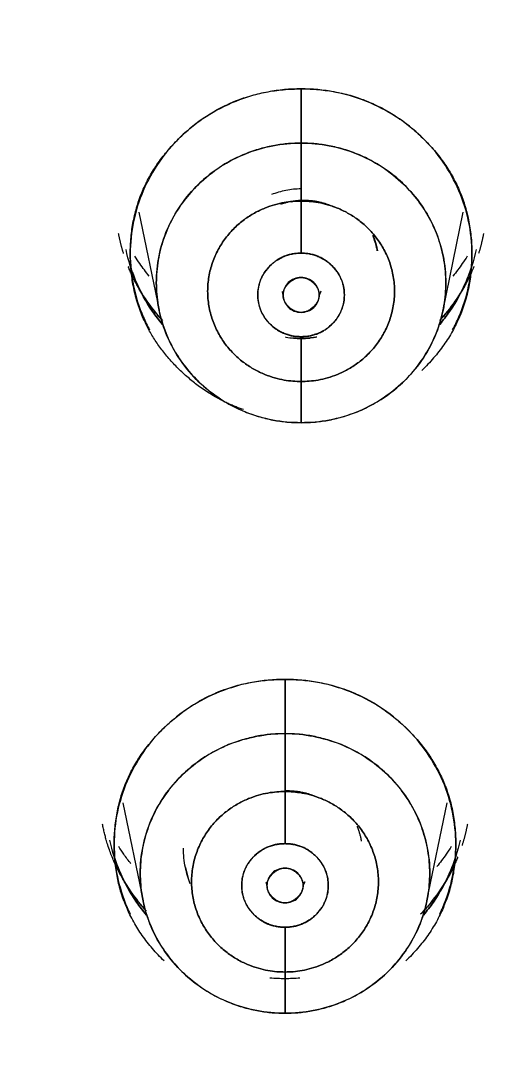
# Model space of a CAD drawing. Header units: inches. Extents: x 1105 to 1525, y -292 to 302.
# Drawn here: x 1189.91 to 1195.99, y 38.55 to 51.38 of the extents above; entities that cross this region are included whole.
import ezdxf

# ---------------------------------------------------------------- set-up
doc = ezdxf.new("R2010")
doc.units = ezdxf.units.IN
doc.header["$LTSCALE"] = 2.42
doc.header["$MEASUREMENT"] = 0
doc.header["$PDMODE"] = 3
doc.header["$PDSIZE"] = 0.3125
doc.layers.get('0').update_dxf_attribs({"linetype": 'CONTINUOUS'})
doc.layers.get('Defpoints').update_dxf_attribs({"linetype": 'CONTINUOUS'})
doc.layers.add('DIM', color=3, linetype='CONTINUOUS', lineweight=18)
doc.styles.get("Standard").update_dxf_attribs({"font": 'arial.ttf', "width": 0.8})
doc.dimstyles.new('ISO-25', dxfattribs={"dimtxt": 5, "dimasz": 2.5, "dimexe": 1.25, "dimexo": 0.625, "dimgap": 2, "dimtad": 1, "dimtih": 1, "dimtoh": 1, "dimdec": 1, "dimdsep": 46, "dimtxsty": 'Standard', "dimcen": 0, "dimclrd": 3, "dimclre": 3, "dimclrt": 4, "dimadec": 0, "dimazin": 0, "dimtfac": 1, "dimtdec": 1, "dimtmove": 0, "dimatfit": 3, "dimfxl": 1, "dimarcsym": 0})

# ---------------------------------------------------------------- blocks, each defined once
blk = doc.blocks.new('*D3')
at = {"layer": 'Defpoints', "color": 0, "transparency": 16777216}
for p in [(1279.036, 140.16), (1143.365, 34.026), (1279.036, 34.019)]:
    blk.add_point(p, dxfattribs=at)
at = {"layer": 'DIM', "color": 3, "lineweight": -2, "transparency": 16777216}
for p, q in [((1143.365, 34.651), (1143.365, 141.41)), ((1279.036, 34.644), (1279.036, 141.41)), ((1148.365, 140.16), (1202.64, 140.16)), ((1274.036, 140.16), (1219.761, 140.16))]:
    blk.add_line(p, q, dxfattribs=at)
at = {"layer": 'DIM', "color": 3, "transparency": 16777216}
for points in [[(1148.365, 140.993), (1148.365, 139.326), (1143.365, 140.16)], [(1274.036, 140.993), (1274.036, 139.326), (1279.036, 140.16)]]:
    blk.add_solid(points, dxfattribs=at)
at = {"layer": 'DIM', "color": 4, "transparency": 16777216, "insert": (1211.201, 140.16), "char_height": 5, "attachment_point": 5}
blk.add_mtext('135.7', dxfattribs=at)

msp = doc.modelspace()

# ---------------------------------------------------------------- linework, layer by layer
at = {"linetype": 'Continuous', "lineweight": 18, "extrusion": (0, 1, 0)}
for p, q in [((1191.384, 48.996), (1191.636, 47.776)), ((1195.165, 47.776), (1195.417, 48.996)), ((1191.184, 41.655), (1191.436, 40.435)), ((1194.965, 40.435), (1195.217, 41.655))]:
    msp.add_line(p, q, dxfattribs=at)
at = {"linetype": 'Continuous', "lineweight": 18}
for points, degree, knots in [([(1211.201, 97.587), (1208.989, 97.587), (1204.567, 97.377), (1197.996, 96.435), (1191.554, 94.877), (1185.3, 92.715), (1179.296, 89.972), (1173.599, 86.674), (1168.264, 82.852), (1163.343, 78.543), (1158.882, 73.79), (1154.926, 68.637), (1151.511, 63.134), (1148.672, 57.334), (1146.434, 51.293), (1144.82, 45.07), (1143.846, 38.724), (1143.628, 34.452), (1143.628, 32.316)], 3, [0, 0, 0, 0, 0.0625, 0.125, 0.1875, 0.25, 0.3125, 0.375, 0.4375, 0.5, 0.5625, 0.625, 0.6875, 0.75, 0.8125, 0.875, 0.9375, 1, 1, 1, 1]), ([(1143.628, 32.316), (1143.628, 33.384), (1143.683, 35.52), (1143.927, 38.716), (1144.333, 41.897), (1145.089, 46.107), (1146.435, 51.293), (1148.671, 57.334), (1151.513, 63.133), (1154.925, 68.637), (1158.884, 73.789), (1163.342, 78.544), (1168.266, 82.851), (1175.377, 87.949), (1185.175, 93.007), (1195.807, 96.122), (1204.567, 97.376), (1208.989, 97.587), (1211.201, 97.587)], 3, [0, 0, 0, 0, 0.03125, 0.0625, 0.09375, 0.125, 0.1875, 0.25, 0.3125, 0.375, 0.4375, 0.5, 0.5625, 0.625, 0.75, 0.875, 0.9375, 1, 1, 1, 1]), ([(1211.201, 96.342), (1204.652, 96.342), (1191.804, 93.873), (1179.702, 89.031), (1174.255, 85.516), (1168.81, 82.002), (1159.547, 73.055), (1152.269, 62.535), (1147.256, 50.845), (1144.7, 38.434), (1144.7, 32.107)], 2, [0, 0, 0, 0.125, 0.25, 0.375, 0.375, 0.5, 0.625, 0.75, 0.875, 1, 1, 1]), ([(1195.817, 93.394), (1202.015, 94.846), (1208.388, 95.111), (1213.318, 95.316), (1218.223, 94.804), (1224.622, 94.135), (1230.757, 92.275), (1238.11, 90.045), (1244.729, 86.221), (1251.525, 82.295), (1257.155, 76.908), (1262.782, 71.525), (1266.914, 64.997), (1271.044, 58.472), (1273.44, 51.181), (1275.835, 43.891), (1276.356, 36.257), (1276.877, 28.632), (1275.497, 21.105), (1274.115, 13.574), (1270.908, 6.579), (1268.052, 0.347), (1263.883, -5.15), (1257.961, -12.96), (1249.886, -18.696), (1244.869, -22.26), (1239.241, -24.844)], 2, [0, 0, 0, 0.125, 0.125, 0.1875, 0.1875, 0.25, 0.25, 0.3125, 0.3125, 0.375, 0.375, 0.4375, 0.4375, 0.5, 0.5, 0.5625, 0.5625, 0.625, 0.625, 0.6875, 0.6875, 0.75, 0.75, 0.875, 0.875, 1, 1, 1]), ([(1239.241, -24.844), (1239.945, -24.521), (1241.272, -23.883), (1243.174, -22.889), (1245.001, -21.861), (1246.885, -20.721), (1248.901, -19.401), (1251.067, -17.862), (1253.381, -16.063), (1255.852, -13.947), (1258.478, -11.445), (1261.219, -8.502), (1263.993, -5.097), (1266.701, -1.233), (1269.256, 3.091), (1271.566, 7.863), (1273.516, 12.997), (1275.013, 18.357), (1276.016, 23.822), (1276.519, 29.339), (1276.519, 34.879), (1276.016, 40.4), (1275.013, 45.856), (1273.519, 51.206), (1271.546, 56.409), (1269.108, 61.424), (1266.224, 66.213), (1262.916, 70.741), (1259.21, 74.971), (1255.137, 78.868), (1250.725, 82.407), (1245.994, 85.568), (1241.004, 88.308), (1235.91, 90.561), (1230.9, 92.3), (1226.102, 93.564), (1221.565, 94.42), (1217.342, 94.931), (1213.501, 95.163), (1210.069, 95.186), (1207.014, 95.06), (1204.285, 94.831), (1201.84, 94.532), (1199.657, 94.187), (1197.676, 93.811), (1196.425, 93.537), (1195.817, 93.394)], 3, [0, 0, 0, 0, 0.012202, 0.023189, 0.033858, 0.045296, 0.057999, 0.071972, 0.087381, 0.104481, 0.123651, 0.145097, 0.168608, 0.193819, 0.220656, 0.249232, 0.279085, 0.309194, 0.339088, 0.368937, 0.398843, 0.428755, 0.458652, 0.488547, 0.518447, 0.548347, 0.57824, 0.608136, 0.638049, 0.667943, 0.697772, 0.727718, 0.757896, 0.787508, 0.81533, 0.841142, 0.865293, 0.887639, 0.907732, 0.925508, 0.941345, 0.955585, 0.96839, 0.979913, 0.990205, 1, 1, 1, 1]), ([(1275.847, 28.397), (1275.855, 28.506), (1276.042, 31.393), (1276.001, 37.08), (1274.791, 45.363), (1272.449, 53.418), (1269.02, 61.1), (1264.562, 68.273), (1259.157, 74.81), (1252.9, 80.594), (1245.902, 85.522), (1238.289, 89.508), (1230.196, 92.479), (1221.759, 94.387), (1213.124, 95.194), (1204.448, 94.882), (1198.741, 93.93), (1195.937, 93.274)], 3, [0, 0, 0, 0, 0.002813, 0.073998, 0.145197, 0.216398, 0.287593, 0.358788, 0.429985, 0.501178, 0.572361, 0.643545, 0.714738, 0.785869, 0.857235, 0.928659, 1, 1, 1, 1]), ([(1195.887, 93.19), (1196.492, 93.332), (1197.738, 93.605), (1199.71, 93.979), (1201.883, 94.322), (1204.316, 94.62), (1207.033, 94.848), (1210.074, 94.973), (1213.49, 94.95), (1217.314, 94.719), (1221.518, 94.21), (1226.034, 93.358), (1230.81, 92.1), (1235.796, 90.369), (1240.867, 88.127), (1245.834, 85.4), (1250.543, 82.252), (1254.935, 78.73), (1258.989, 74.851), (1262.678, 70.64), (1265.971, 66.134), (1268.842, 61.366), (1271.269, 56.374), (1273.233, 51.195), (1274.72, 45.87), (1275.718, 40.438), (1276.219, 34.943), (1276.219, 29.429), (1275.719, 23.937), (1274.72, 18.497), (1273.23, 13.162), (1271.289, 8.051), (1268.99, 3.302), (1266.446, -1.003), (1263.75, -4.849), (1260.989, -8.238), (1258.26, -11.168), (1255.647, -13.658), (1253.187, -15.765), (1250.884, -17.555), (1248.728, -19.088), (1246.721, -20.401), (1244.846, -21.536), (1243.027, -22.56), (1241.133, -23.549), (1239.813, -24.184), (1239.113, -24.505)], 3, [0, 0, 0, 0, 0.009795, 0.020087, 0.03161, 0.044415, 0.058655, 0.074492, 0.092268, 0.112361, 0.134707, 0.158858, 0.18467, 0.212492, 0.242104, 0.272282, 0.302228, 0.332057, 0.361951, 0.391864, 0.42176, 0.451653, 0.481553, 0.511453, 0.541348, 0.571245, 0.601157, 0.631063, 0.660912, 0.690806, 0.720915, 0.750768, 0.779344, 0.806181, 0.831392, 0.854903, 0.876349, 0.895519, 0.912619, 0.928028, 0.942001, 0.954704, 0.966142, 0.976811, 0.987798, 1, 1, 1, 1]), ([(1183.16, -24.844), (1173.054, -20.203), (1165.122, -12.575), (1157.612, -5.352), (1152.851, 3.801), (1148.1, 12.935), (1146.579, 23.056), (1145.102, 32.89), (1146.829, 42.688), (1148.577, 52.61), (1153.437, 61.514), (1158.373, 70.556), (1166.012, 77.63), (1173.092, 84.183), (1181.872, 88.451), (1188.537, 91.69), (1195.817, 93.394)], 2, [0, 0, 0, 0.125, 0.125, 0.25, 0.25, 0.375, 0.375, 0.5, 0.5, 0.625, 0.625, 0.75, 0.75, 0.875, 0.875, 1, 1, 1]), ([(1195.817, 93.394), (1194.604, 93.111), (1192.161, 92.467), (1188.553, 91.294), (1184.946, 89.889), (1181.244, 88.191), (1177.326, 86.085), (1173.184, 83.461), (1169.003, 80.328), (1165, 76.776), (1161.318, 72.914), (1157.993, 68.788), (1155.031, 64.407), (1152.453, 59.802), (1150.289, 55.026), (1148.555, 50.141), (1147.254, 45.198), (1146.376, 40.219), (1145.911, 35.194), (1145.864, 30.105), (1146.249, 24.963), (1147.079, 19.816), (1148.354, 14.729), (1150.061, 9.758), (1152.188, 4.944), (1154.719, 0.32), (1157.639, -4.089), (1160.936, -8.26), (1164.57, -12.14), (1168.497, -15.693), (1172.779, -18.975), (1177.638, -22.093), (1181.216, -23.951), (1183.16, -24.844)], 3, [0, 0, 0, 0, 0.02331, 0.047285, 0.07108, 0.095945, 0.123802, 0.154795, 0.1884, 0.222556, 0.25624, 0.289837, 0.323579, 0.357347, 0.390978, 0.424296, 0.45713, 0.48953, 0.52189, 0.554616, 0.587855, 0.621501, 0.655267, 0.688982, 0.722689, 0.756391, 0.790045, 0.823824, 0.857771, 0.891138, 0.924242, 0.959792, 1, 1, 1, 1]), ([(1195.937, 93.274), (1194.495, 92.936), (1191.634, 92.165), (1187.434, 90.726), (1183.346, 89.011), (1179.39, 87.029), (1175.584, 84.79), (1171.947, 82.304), (1168.495, 79.583), (1165.245, 76.638), (1162.212, 73.485), (1159.41, 70.138), (1156.854, 66.614), (1154.554, 62.928), (1152.521, 59.099), (1150.766, 55.144), (1149.296, 51.081), (1148.118, 46.93), (1147.239, 42.711), (1146.661, 38.444), (1146.389, 34.149), (1146.415, 30.795), (1146.521, 28.878), (1146.554, 28.394)], 3, [0, 0, 0, 0, 0.049162, 0.09834, 0.147523, 0.196705, 0.245875, 0.295042, 0.344204, 0.393376, 0.442548, 0.491726, 0.540887, 0.59005, 0.639205, 0.688373, 0.737537, 0.786712, 0.835875, 0.885044, 0.934194, 0.983354, 1, 1, 1, 1]), ([(1195.887, 93.19), (1194.269, 92.811), (1192.665, 92.372), (1189.498, 91.376), (1187.934, 90.819), (1184.855, 89.592), (1183.34, 88.921), (1180.368, 87.468), (1178.911, 86.687), (1176.063, 85.018), (1174.672, 84.131), (1171.966, 82.256), (1170.649, 81.268), (1168.1, 79.198), (1166.866, 78.116), (1164.488, 75.862), (1163.344, 74.692), (1161.153, 72.269), (1160.105, 71.017), (1158.113, 68.438), (1157.168, 67.112), (1155.387, 64.394), (1154.55, 63.001), (1152.99, 60.158), (1152.267, 58.708), (1150.938, 55.758), (1150.332, 54.258), (1149.241, 51.218), (1148.756, 49.678), (1147.91, 46.566), (1147.549, 44.995), (1146.953, 41.829), (1146.718, 40.235), (1146.376, 37.035), (1146.269, 35.429), (1146.182, 32.212), (1146.202, 30.603), (1146.372, 27.389), (1146.52, 25.786), (1146.944, 22.595), (1147.22, 21.007), (1147.897, 17.857), (1148.298, 16.294), (1149.223, 13.203), (1149.748, 11.675), (1150.916, 8.662), (1151.56, 7.178), (1152.965, 4.26), (1153.725, 2.828), (1155.357, 0.023), (1156.229, -1.349), (1158.08, -4.024), (1159.058, -5.327), (1161.116, -7.857), (1162.195, -9.084), (1164.448, -11.454), (1165.622, -12.597), (1168.057, -14.792), (1169.318, -15.845), (1171.92, -17.853), (1173.26, -18.809), (1176.014, -20.619), (1177.427, -21.473), (1179.594, -22.672), (1180.325, -23.059), (1181.8, -23.805), (1182.545, -24.164), (1183.297, -24.509)], 3, [0, 0, 0, 0, 0.03125, 0.03125, 0.0625, 0.0625, 0.09375, 0.09375, 0.125, 0.125, 0.15625, 0.15625, 0.1875, 0.1875, 0.21875, 0.21875, 0.25, 0.25, 0.28125, 0.28125, 0.3125, 0.3125, 0.34375, 0.34375, 0.375, 0.375, 0.40625, 0.40625, 0.4375, 0.4375, 0.46875, 0.46875, 0.5, 0.5, 0.53125, 0.53125, 0.5625, 0.5625, 0.59375, 0.59375, 0.625, 0.625, 0.65625, 0.65625, 0.6875, 0.6875, 0.71875, 0.71875, 0.75, 0.75, 0.78125, 0.78125, 0.8125, 0.8125, 0.84375, 0.84375, 0.875, 0.875, 0.90625, 0.90625, 0.9375, 0.9375, 0.96875, 0.96875, 0.984375, 0.984375, 1, 1, 1, 1]), ([(1183.289, -24.505), (1181.354, -23.617), (1177.792, -21.767), (1172.956, -18.664), (1168.694, -15.396), (1164.784, -11.86), (1161.167, -7.998), (1157.885, -3.846), (1154.979, 0.543), (1152.459, 5.146), (1150.342, 9.938), (1148.642, 14.885), (1147.374, 19.949), (1146.548, 25.073), (1146.164, 30.191), (1146.211, 35.257), (1146.674, 40.259), (1147.548, 45.215), (1148.843, 50.135), (1150.569, 54.998), (1152.723, 59.751), (1155.289, 64.335), (1158.238, 68.696), (1161.548, 72.803), (1165.213, 76.647), (1169.197, 80.184), (1173.359, 83.302), (1177.482, 85.914), (1181.382, 88.011), (1185.067, 89.7), (1188.657, 91.099), (1192.249, 92.266), (1194.68, 92.907), (1195.887, 93.19)], 3, [0, 0, 0, 0, 0.040208, 0.075758, 0.108862, 0.142229, 0.176176, 0.209955, 0.243609, 0.277311, 0.311018, 0.344733, 0.378499, 0.412145, 0.445384, 0.47811, 0.51047, 0.54287, 0.575704, 0.609022, 0.642653, 0.676421, 0.710163, 0.74376, 0.777444, 0.8116, 0.845205, 0.876198, 0.904055, 0.92892, 0.952715, 0.97669, 1, 1, 1, 1]), ([(1195.942, 92.944), (1195.278, 92.788), (1193.932, 92.452), (1191.85, 91.861), (1189.626, 91.148), (1187.206, 90.273), (1184.57, 89.197), (1181.68, 87.861), (1178.509, 86.193), (1175.108, 84.144), (1171.604, 81.714), (1168.128, 78.936), (1164.76, 75.832), (1161.565, 72.424), (1158.626, 68.779), (1156.017, 64.998), (1153.763, 61.162), (1151.828, 57.263), (1150.148, 53.183), (1148.696, 48.764), (1147.526, 43.952), (1146.74, 38.894), (1146.394, 33.871), (1146.456, 29.107), (1146.854, 24.645), (1147.546, 20.374), (1148.538, 16.159), (1149.858, 11.935), (1151.527, 7.71), (1153.556, 3.523), (1155.953, -0.594), (1158.733, -4.617), (1161.903, -8.507), (1165.434, -12.192), (1169.312, -15.634), (1173.576, -18.842), (1178.27, -21.793), (1181.643, -23.525), (1183.389, -24.327)], 3, [0, 0, 0, 0, 0.012877, 0.026182, 0.040866, 0.057017, 0.074851, 0.094746, 0.117357, 0.142822, 0.1702, 0.198546, 0.22774, 0.257817, 0.288122, 0.317765, 0.346344, 0.374075, 0.40202, 0.431901, 0.46441, 0.498312, 0.531537, 0.562478, 0.591123, 0.618801, 0.646723, 0.67536, 0.704779, 0.734836, 0.765433, 0.796801, 0.829058, 0.861893, 0.894616, 0.928155, 0.963584, 1, 1, 1, 1]), ([(1183.475, -24.204), (1181.734, -23.404), (1178.372, -21.678), (1173.692, -18.736), (1169.441, -15.537), (1165.576, -12.106), (1162.055, -8.433), (1158.895, -4.554), (1156.123, -0.544), (1153.734, 3.56), (1151.711, 7.734), (1150.047, 11.946), (1148.731, 16.157), (1147.742, 20.36), (1147.053, 24.618), (1146.656, 29.066), (1146.594, 33.815), (1146.939, 38.822), (1147.722, 43.865), (1148.889, 48.662), (1150.336, 53.068), (1152.011, 57.135), (1153.94, 61.022), (1156.188, 64.846), (1158.788, 68.615), (1161.718, 72.249), (1164.903, 75.646), (1168.261, 78.741), (1171.726, 81.511), (1175.219, 83.933), (1178.61, 85.976), (1181.771, 87.638), (1184.652, 88.97), (1187.28, 90.043), (1189.693, 90.915), (1191.91, 91.625), (1193.986, 92.214), (1195.327, 92.55), (1195.989, 92.705)], 3, [0, 0, 0, 0, 0.036416, 0.071845, 0.105384, 0.138107, 0.170942, 0.203199, 0.234567, 0.265164, 0.295221, 0.32464, 0.353277, 0.381199, 0.408877, 0.437522, 0.468463, 0.501688, 0.53559, 0.568099, 0.59798, 0.625925, 0.653656, 0.682235, 0.711878, 0.742183, 0.77226, 0.801454, 0.8298, 0.857178, 0.882643, 0.905254, 0.925149, 0.942983, 0.959134, 0.973818, 0.987123, 1, 1, 1, 1]), ([(1195.989, 92.705), (1190.909, 91.516), (1186.093, 89.553), (1178.41, 86.421), (1171.798, 81.502), (1163.367, 75.231), (1157.464, 66.671), (1151.741, 58.371), (1148.987, 48.775), (1147.391, 43.216), (1146.878, 37.49), (1146.396, 32.1), (1146.878, 26.727), (1147.761, 16.884), (1151.751, 7.786), (1153.875, 2.943), (1156.81, -1.487), (1159.909, -6.167), (1163.819, -10.247), (1167.839, -14.442), (1172.559, -17.845), (1177.695, -21.549), (1183.475, -24.204)], 2, [0, 0, 0, 0.125, 0.125, 0.25, 0.25, 0.375, 0.375, 0.5, 0.5, 0.5625, 0.5625, 0.625, 0.625, 0.75, 0.75, 0.8125, 0.8125, 0.875, 0.875, 0.9375, 0.9375, 1, 1, 1]), ([(1193.401, 50.529), (1193.262, 50.529), (1193.123, 50.516), (1192.85, 50.464), (1192.716, 50.425), (1192.46, 50.322), (1192.337, 50.258), (1192.105, 50.109), (1191.998, 50.024), (1191.801, 49.834), (1191.712, 49.73), (1191.558, 49.506), (1191.492, 49.387), (1191.386, 49.139), (1191.345, 49.01), (1191.291, 48.747), (1191.277, 48.613), (1191.277, 48.344), (1191.291, 48.21), (1191.345, 47.947), (1191.386, 47.818), (1191.463, 47.639), (1191.489, 47.585), (1191.517, 47.533)], 3, [0, 0, 0, 0, 0.095767, 0.095767, 0.191534, 0.191534, 0.287301, 0.287301, 0.383068, 0.383068, 0.478835, 0.478835, 0.574603, 0.574603, 0.67037, 0.67037, 0.766137, 0.766137, 0.861904, 0.861904, 0.957671, 0.957671, 1, 1, 1, 1]), ([(1192.683, 46.542), (1192.25, 46.69), (1191.278, 47.628), (1191.277, 49.327), (1192.521, 50.529), (1193.401, 50.529)], 2, [0, 0, 0, 0.158308, 0.438872, 0.719436, 1, 1, 1]), ([(1195.284, 47.533), (1195.312, 47.585), (1195.338, 47.639), (1195.415, 47.818), (1195.456, 47.947), (1195.51, 48.21), (1195.524, 48.344), (1195.524, 48.613), (1195.51, 48.747), (1195.456, 49.01), (1195.415, 49.139), (1195.309, 49.387), (1195.243, 49.506), (1195.089, 49.73), (1195, 49.834), (1194.803, 50.024), (1194.696, 50.109), (1194.464, 50.258), (1194.341, 50.322), (1194.085, 50.425), (1193.951, 50.464), (1193.678, 50.516), (1193.539, 50.529), (1193.401, 50.529)], 3, [0, 0, 0, 0, 0.042329, 0.042329, 0.138096, 0.138096, 0.233863, 0.233863, 0.32963, 0.32963, 0.425397, 0.425397, 0.521165, 0.521165, 0.616932, 0.616932, 0.712699, 0.712699, 0.808466, 0.808466, 0.904233, 0.904233, 1, 1, 1, 1]), ([(1193.401, 50.529), (1194.279, 50.529), (1195.523, 49.329), (1195.524, 47.63), (1194.902, 47.029)], 2, [0, 0, 0, 0.33334, 0.666681, 1, 1, 1]), ([(1193.401, 46.379), (1193.283, 46.379), (1193.165, 46.39), (1192.934, 46.434), (1192.821, 46.467), (1192.603, 46.554), (1192.499, 46.608), (1192.303, 46.735), (1192.211, 46.807), (1192.045, 46.968), (1191.97, 47.056), (1191.839, 47.246), (1191.783, 47.346), (1191.693, 47.557), (1191.659, 47.666), (1191.613, 47.889), (1191.601, 48.003), (1191.601, 48.23), (1191.613, 48.344), (1191.659, 48.567), (1191.693, 48.677), (1191.783, 48.887), (1191.839, 48.988), (1191.97, 49.177), (1192.045, 49.265), (1192.211, 49.426), (1192.303, 49.499), (1192.499, 49.625), (1192.603, 49.679), (1192.821, 49.766), (1192.934, 49.799), (1193.165, 49.844), (1193.283, 49.855), (1193.401, 49.855)], 3, [0, 0, 0, 0, 0.0625, 0.0625, 0.125, 0.125, 0.1875, 0.1875, 0.25, 0.25, 0.3125, 0.3125, 0.375, 0.375, 0.4375, 0.4375, 0.5, 0.5, 0.5625, 0.5625, 0.625, 0.625, 0.6875, 0.6875, 0.75, 0.75, 0.8125, 0.8125, 0.875, 0.875, 0.9375, 0.9375, 1, 1, 1, 1]), ([(1193.401, 49.855), (1193.518, 49.855), (1193.636, 49.844), (1193.867, 49.799), (1193.98, 49.766), (1194.198, 49.679), (1194.302, 49.625), (1194.498, 49.499), (1194.59, 49.426), (1194.756, 49.265), (1194.831, 49.177), (1194.962, 48.988), (1195.018, 48.887), (1195.108, 48.677), (1195.142, 48.567), (1195.188, 48.344), (1195.2, 48.23), (1195.2, 48.003), (1195.188, 47.889), (1195.142, 47.666), (1195.108, 47.557), (1195.018, 47.346), (1194.962, 47.246), (1194.831, 47.056), (1194.756, 46.968), (1194.59, 46.807), (1194.498, 46.735), (1194.302, 46.608), (1194.198, 46.554), (1193.98, 46.467), (1193.867, 46.434), (1193.636, 46.39), (1193.518, 46.379), (1193.401, 46.379)], 3, [0, 0, 0, 0, 0.0625, 0.0625, 0.125, 0.125, 0.1875, 0.1875, 0.25, 0.25, 0.3125, 0.3125, 0.375, 0.375, 0.4375, 0.4375, 0.5, 0.5, 0.5625, 0.5625, 0.625, 0.625, 0.6875, 0.6875, 0.75, 0.75, 0.8125, 0.8125, 0.875, 0.875, 0.9375, 0.9375, 1, 1, 1, 1]), ([(1193.401, 49.285), (1193.338, 49.285), (1193.275, 49.279), (1193.151, 49.255), (1193.09, 49.237), (1193.032, 49.214)], 3, [0, 0, 0, 0, 0.500062, 0.500062, 1, 1, 1, 1]), ([(1193.807, 49.059), (1193.663, 49.13), (1193.302, 49.151), (1193.143, 49.091)], 2, [0, 0, 0, 0.486217, 1, 1, 1]), ([(1193.401, 49.135), (1193.401, 49.107), (1193.401, 49.032), (1193.401, 48.927), (1193.401, 48.809), (1193.401, 48.709), (1193.401, 48.612), (1193.401, 48.533), (1193.401, 48.487)], 3, [0, 0, 0, 0, 0.122135, 0.34583, 0.503808, 0.646393, 0.80598, 1, 1, 1, 1]), ([(1193.401, 48.487), (1193.401, 48.533), (1193.401, 48.612), (1193.401, 48.709), (1193.401, 48.809), (1193.401, 48.927), (1193.401, 49.032), (1193.401, 49.107), (1193.401, 49.135)], 3, [0, 0, 0, 0, 0.19402, 0.353607, 0.496192, 0.65417, 0.877865, 1, 1, 1, 1]), ([(1194.348, 48.516), (1194.347, 48.523), (1194.346, 48.53), (1194.332, 48.595), (1194.314, 48.653), (1194.291, 48.708)], 3, [0, 0, 0, 0, 0.104938, 0.104938, 1, 1, 1, 1]), ([(1191.677, 47.601), (1191.634, 47.653), (1191.594, 47.706), (1191.475, 47.877), (1191.406, 48.002), (1191.295, 48.26), (1191.253, 48.395), (1191.225, 48.532)], 3, [0, 0, 0, 0, 0.190477, 0.190477, 0.595745, 0.595745, 1, 1, 1, 1]), ([(1195.576, 48.532), (1195.548, 48.395), (1195.506, 48.26), (1195.395, 48.002), (1195.326, 47.877), (1195.207, 47.706), (1195.167, 47.653), (1195.124, 47.601)], 3, [0, 0, 0, 0, 0.404255, 0.404255, 0.809524, 0.809524, 1, 1, 1, 1]), ([(1191.513, 48.202), (1191.472, 48.252), (1191.433, 48.303), (1191.375, 48.387), (1191.355, 48.418), (1191.335, 48.45)], 3, [0, 0, 0, 0, 0.635125, 0.635125, 1, 1, 1, 1]), ([(1195.466, 48.45), (1195.446, 48.418), (1195.426, 48.387), (1195.368, 48.303), (1195.329, 48.252), (1195.288, 48.202)], 3, [0, 0, 0, 0, 0.364874, 0.364874, 1, 1, 1, 1]), ([(1191.677, 47.648), (1191.421, 47.926), (1191.262, 48.297), (1191.253, 48.32)], 2, [0, 0, 0, 0.938432, 1, 1, 1]), ([(1191.278, 48.325), (1191.299, 48.26), (1191.323, 48.195), (1191.406, 48.002), (1191.475, 47.877), (1191.594, 47.706), (1191.634, 47.653), (1191.677, 47.601)], 3, [0, 0, 0, 0, 0.250287, 0.250287, 0.760296, 0.760296, 1, 1, 1, 1]), ([(1195.124, 47.601), (1195.167, 47.653), (1195.207, 47.706), (1195.326, 47.877), (1195.395, 48.002), (1195.478, 48.195), (1195.502, 48.26), (1195.523, 48.325)], 3, [0, 0, 0, 0, 0.239705, 0.239705, 0.749713, 0.749713, 1, 1, 1, 1]), ([(1195.548, 48.32), (1195.539, 48.297), (1195.381, 47.927), (1195.124, 47.648)], 2, [0, 0, 0, 0.061405, 1, 1, 1]), ([(1191.318, 48.172), (1191.367, 48.074), (1191.422, 47.98), (1191.543, 47.805), (1191.608, 47.724), (1191.677, 47.648)], 3, [0, 0, 0, 0, 0.516715, 0.516715, 1, 1, 1, 1]), ([(1193.626, 47.967), (1193.626, 47.995), (1193.62, 48.024), (1193.597, 48.076), (1193.58, 48.1), (1193.539, 48.14), (1193.514, 48.156), (1193.459, 48.178), (1193.43, 48.184), (1193.371, 48.184), (1193.342, 48.178), (1193.288, 48.157), (1193.263, 48.141), (1193.221, 48.1), (1193.205, 48.076), (1193.182, 48.024), (1193.177, 47.996), (1193.177, 47.967)], 3, [0, 0, 0, 0, 0.125, 0.125, 0.25, 0.25, 0.375, 0.375, 0.5, 0.5, 0.625, 0.625, 0.75, 0.75, 0.875, 0.875, 1, 1, 1, 1]), ([(1193.177, 47.967), (1193.178, 48.045), (1193.316, 48.183), (1193.401, 48.184), (1193.482, 48.185), (1193.556, 48.114), (1193.625, 48.047), (1193.626, 47.967)], 2, [0, 0, 0, 0.25, 0.5, 0.5, 0.75, 0.75, 1, 1, 1]), ([(1195.124, 47.648), (1195.193, 47.724), (1195.258, 47.805), (1195.378, 47.978), (1195.432, 48.071), (1195.48, 48.167)], 3, [0, 0, 0, 0, 0.488018, 0.488018, 1, 1, 1, 1]), ([(1193.177, 47.967), (1193.177, 47.939), (1193.182, 47.911), (1193.205, 47.859), (1193.221, 47.835), (1193.263, 47.794), (1193.288, 47.778), (1193.342, 47.756), (1193.371, 47.751), (1193.43, 47.75), (1193.459, 47.756), (1193.514, 47.777), (1193.539, 47.793), (1193.58, 47.833), (1193.597, 47.857), (1193.62, 47.91), (1193.626, 47.939), (1193.626, 47.967)], 3, [0, 0, 0, 0, 0.125, 0.125, 0.25, 0.25, 0.375, 0.375, 0.5, 0.5, 0.625, 0.625, 0.75, 0.75, 0.875, 0.875, 1, 1, 1, 1]), ([(1193.626, 47.967), (1193.625, 47.89), (1193.486, 47.751), (1193.401, 47.75), (1193.32, 47.75), (1193.247, 47.82), (1193.178, 47.888), (1193.177, 47.967)], 2, [0, 0, 0, 0.25, 0.5, 0.5, 0.75, 0.75, 1, 1, 1]), ([(1193.207, 47.445), (1193.209, 47.444), (1193.211, 47.444), (1193.275, 47.432), (1193.338, 47.426), (1193.437, 47.426), (1193.473, 47.428), (1193.509, 47.432)], 3, [0, 0, 0, 0, 0.01808, 0.01808, 0.641521, 0.641521, 1, 1, 1, 1]), ([(1193.595, 47.443), (1193.501, 47.426), (1193.345, 47.426), (1193.292, 47.431)], 2, [0, 0, 0, 0.644497, 1, 1, 1]), ([(1193.401, 47.448), (1193.401, 47.401), (1193.401, 47.328), (1193.401, 47.275), (1193.401, 47.197), (1193.401, 47.097), (1193.401, 46.984), (1193.401, 46.914), (1193.401, 46.891)], 3, [0, 0, 0, 0, 0.19402, 0.353607, 0.496192, 0.65417, 0.877865, 1, 1, 1, 1]), ([(1193.401, 46.891), (1193.401, 46.914), (1193.401, 46.984), (1193.401, 47.097), (1193.401, 47.197), (1193.401, 47.275), (1193.401, 47.328), (1193.401, 47.401), (1193.401, 47.448)], 3, [0, 0, 0, 0, 0.122135, 0.34583, 0.503808, 0.646393, 0.80598, 1, 1, 1, 1]), ([(1193.401, 46.808), (1193.401, 46.815), (1193.401, 46.818), (1193.401, 46.82), (1193.401, 46.817), (1193.401, 46.812), (1193.401, 46.812), (1193.401, 46.812)], 3, [0, 0, 0, 0, 0.499964, 0.499964, 0.999928, 0.999928, 1, 1, 1, 1]), ([(1193.401, 46.81), (1193.401, 46.811), (1193.401, 46.811), (1193.401, 46.817), (1193.401, 46.82), (1193.401, 46.818), (1193.401, 46.815), (1193.401, 46.808)], 3, [0, 0, 0, 0, 0.051806, 0.051806, 0.525903, 0.525903, 1, 1, 1, 1]), ([(1193.201, 43.188), (1193.062, 43.188), (1192.923, 43.175), (1192.65, 43.123), (1192.516, 43.084), (1192.26, 42.981), (1192.137, 42.917), (1191.905, 42.768), (1191.798, 42.683), (1191.601, 42.493), (1191.512, 42.389), (1191.358, 42.165), (1191.292, 42.046), (1191.186, 41.798), (1191.145, 41.669), (1191.091, 41.406), (1191.077, 41.272), (1191.077, 41.003), (1191.091, 40.869), (1191.145, 40.606), (1191.186, 40.477), (1191.251, 40.325), (1191.263, 40.298), (1191.276, 40.271)], 3, [0, 0, 0, 0, 0.097826, 0.097826, 0.195652, 0.195652, 0.293477, 0.293477, 0.391303, 0.391303, 0.489129, 0.489129, 0.586955, 0.586955, 0.684781, 0.684781, 0.782607, 0.782607, 0.880432, 0.880432, 0.978258, 0.978258, 1, 1, 1, 1]), ([(1191.699, 39.688), (1191.078, 40.287), (1191.077, 41.986), (1192.321, 43.188), (1193.201, 43.188)], 2, [0, 0, 0, 0.333319, 0.66666, 1, 1, 1]), ([(1195.125, 40.271), (1195.138, 40.298), (1195.15, 40.325), (1195.215, 40.477), (1195.256, 40.606), (1195.31, 40.869), (1195.324, 41.003), (1195.324, 41.272), (1195.31, 41.406), (1195.256, 41.669), (1195.215, 41.798), (1195.109, 42.046), (1195.043, 42.165), (1194.889, 42.389), (1194.8, 42.493), (1194.603, 42.683), (1194.496, 42.768), (1194.264, 42.917), (1194.141, 42.981), (1193.885, 43.084), (1193.751, 43.123), (1193.478, 43.175), (1193.339, 43.188), (1193.201, 43.188)], 3, [0, 0, 0, 0, 0.021742, 0.021742, 0.119568, 0.119568, 0.217393, 0.217393, 0.315219, 0.315219, 0.413045, 0.413045, 0.510871, 0.510871, 0.608697, 0.608697, 0.706523, 0.706523, 0.804348, 0.804348, 0.902174, 0.902174, 1, 1, 1, 1]), ([(1193.201, 39.038), (1193.083, 39.038), (1192.965, 39.049), (1192.734, 39.093), (1192.621, 39.126), (1192.403, 39.213), (1192.299, 39.267), (1192.103, 39.394), (1192.011, 39.466), (1191.845, 39.627), (1191.77, 39.715), (1191.639, 39.905), (1191.583, 40.005), (1191.493, 40.216), (1191.459, 40.325), (1191.413, 40.548), (1191.401, 40.662), (1191.401, 40.889), (1191.413, 41.003), (1191.459, 41.226), (1191.493, 41.336), (1191.583, 41.546), (1191.639, 41.647), (1191.77, 41.836), (1191.845, 41.924), (1192.011, 42.085), (1192.103, 42.158), (1192.299, 42.284), (1192.403, 42.338), (1192.621, 42.425), (1192.734, 42.458), (1192.965, 42.503), (1193.083, 42.514), (1193.201, 42.514)], 3, [0, 0, 0, 0, 0.0625, 0.0625, 0.125, 0.125, 0.1875, 0.1875, 0.25, 0.25, 0.3125, 0.3125, 0.375, 0.375, 0.4375, 0.4375, 0.5, 0.5, 0.5625, 0.5625, 0.625, 0.625, 0.6875, 0.6875, 0.75, 0.75, 0.8125, 0.8125, 0.875, 0.875, 0.9375, 0.9375, 1, 1, 1, 1]), ([(1193.201, 42.514), (1193.318, 42.514), (1193.436, 42.503), (1193.667, 42.458), (1193.78, 42.425), (1193.998, 42.338), (1194.102, 42.284), (1194.298, 42.158), (1194.39, 42.085), (1194.556, 41.924), (1194.631, 41.836), (1194.762, 41.647), (1194.818, 41.546), (1194.908, 41.336), (1194.942, 41.226), (1194.988, 41.003), (1195, 40.889), (1195, 40.662), (1194.988, 40.548), (1194.942, 40.325), (1194.908, 40.216), (1194.818, 40.005), (1194.762, 39.905), (1194.631, 39.715), (1194.556, 39.627), (1194.39, 39.466), (1194.298, 39.394), (1194.102, 39.267), (1193.998, 39.213), (1193.78, 39.126), (1193.667, 39.093), (1193.436, 39.049), (1193.318, 39.038), (1193.201, 39.038)], 3, [0, 0, 0, 0, 0.0625, 0.0625, 0.125, 0.125, 0.1875, 0.1875, 0.25, 0.25, 0.3125, 0.3125, 0.375, 0.375, 0.4375, 0.4375, 0.5, 0.5, 0.5625, 0.5625, 0.625, 0.625, 0.6875, 0.6875, 0.75, 0.75, 0.8125, 0.8125, 0.875, 0.875, 0.9375, 0.9375, 1, 1, 1, 1]), ([(1193.607, 41.718), (1193.463, 41.789), (1193.243, 41.802), (1193.2, 41.8)], 2, [0, 0, 0, 0.798195, 1, 1, 1]), ([(1193.201, 41.794), (1193.201, 41.766), (1193.201, 41.691), (1193.201, 41.586), (1193.201, 41.468), (1193.201, 41.368), (1193.201, 41.271), (1193.201, 41.192), (1193.201, 41.146)], 3, [0, 0, 0, 0, 0.122135, 0.34583, 0.503808, 0.646393, 0.80598, 1, 1, 1, 1]), ([(1193.201, 41.146), (1193.201, 41.192), (1193.201, 41.271), (1193.201, 41.368), (1193.201, 41.468), (1193.201, 41.586), (1193.201, 41.691), (1193.201, 41.766), (1193.201, 41.794)], 3, [0, 0, 0, 0, 0.19402, 0.353607, 0.496192, 0.65417, 0.877865, 1, 1, 1, 1]), ([(1191.477, 40.307), (1191.221, 40.585), (1190.976, 41.156), (1190.933, 41.389)], 2, [0, 0, 0, 0.608812, 1, 1, 1]), ([(1191.48, 40.257), (1191.436, 40.31), (1191.394, 40.364), (1191.275, 40.536), (1191.206, 40.661), (1191.095, 40.919), (1191.053, 41.054), (1191.025, 41.191)], 3, [0, 0, 0, 0, 0.193419, 0.193419, 0.597214, 0.597214, 1, 1, 1, 1]), ([(1195.376, 41.191), (1195.348, 41.054), (1195.306, 40.919), (1195.195, 40.661), (1195.126, 40.536), (1195.007, 40.364), (1194.965, 40.31), (1194.921, 40.257)], 3, [0, 0, 0, 0, 0.402786, 0.402786, 0.806582, 0.806582, 1, 1, 1, 1]), ([(1191.286, 40.895), (1191.255, 40.934), (1191.225, 40.974), (1191.175, 41.047), (1191.154, 41.079), (1191.134, 41.111)], 3, [0, 0, 0, 0, 0.568868, 0.568868, 1, 1, 1, 1]), ([(1192.024, 40.646), (1191.998, 40.712), (1191.977, 40.781), (1191.947, 40.928), (1191.939, 41.008), (1191.939, 41.088)], 3, [0, 0, 0, 0, 0.470268, 0.470268, 1, 1, 1, 1]), ([(1195.267, 41.111), (1195.247, 41.079), (1195.226, 41.047), (1195.168, 40.962), (1195.129, 40.911), (1195.088, 40.861)], 3, [0, 0, 0, 0, 0.370119, 0.370119, 1, 1, 1, 1]), ([(1191.078, 40.984), (1191.099, 40.919), (1191.123, 40.854), (1191.206, 40.661), (1191.275, 40.536), (1191.394, 40.364), (1191.436, 40.31), (1191.48, 40.257)], 3, [0, 0, 0, 0, 0.249143, 0.249143, 0.756822, 0.756822, 1, 1, 1, 1]), ([(1191.078, 40.919), (1191.134, 40.79), (1191.204, 40.665), (1191.343, 40.464), (1191.408, 40.383), (1191.477, 40.307)], 3, [0, 0, 0, 0, 0.580703, 0.580703, 1, 1, 1, 1]), ([(1195.348, 40.979), (1195.339, 40.956), (1195.17, 40.561), (1194.887, 40.268)], 2, [0, 0, 0, 0.057583, 1, 1, 1]), ([(1194.921, 40.257), (1194.965, 40.31), (1195.007, 40.364), (1195.126, 40.536), (1195.195, 40.661), (1195.278, 40.854), (1195.302, 40.919), (1195.323, 40.984)], 3, [0, 0, 0, 0, 0.243179, 0.243179, 0.750857, 0.750857, 1, 1, 1, 1]), ([(1193.426, 40.626), (1193.426, 40.654), (1193.42, 40.683), (1193.397, 40.735), (1193.38, 40.759), (1193.339, 40.799), (1193.314, 40.815), (1193.259, 40.837), (1193.23, 40.843), (1193.171, 40.843), (1193.142, 40.837), (1193.088, 40.816), (1193.063, 40.8), (1193.021, 40.759), (1193.005, 40.735), (1192.982, 40.683), (1192.977, 40.655), (1192.977, 40.626)], 3, [0, 0, 0, 0, 0.125, 0.125, 0.25, 0.25, 0.375, 0.375, 0.5, 0.5, 0.625, 0.625, 0.75, 0.75, 0.875, 0.875, 1, 1, 1, 1]), ([(1192.977, 40.626), (1192.978, 40.704), (1193.116, 40.842), (1193.201, 40.843), (1193.282, 40.844), (1193.356, 40.773), (1193.425, 40.706), (1193.426, 40.626)], 2, [0, 0, 0, 0.25, 0.5, 0.5, 0.75, 0.75, 1, 1, 1]), ([(1194.887, 40.268), (1194.971, 40.355), (1195.048, 40.449), (1195.178, 40.637), (1195.232, 40.73), (1195.28, 40.826)], 3, [0, 0, 0, 0, 0.528055, 0.528055, 1, 1, 1, 1]), ([(1192.977, 40.626), (1192.977, 40.598), (1192.982, 40.57), (1193.005, 40.518), (1193.021, 40.494), (1193.063, 40.453), (1193.088, 40.437), (1193.142, 40.415), (1193.171, 40.41), (1193.23, 40.409), (1193.259, 40.415), (1193.314, 40.436), (1193.339, 40.452), (1193.38, 40.492), (1193.397, 40.516), (1193.42, 40.569), (1193.426, 40.597), (1193.426, 40.626)], 3, [0, 0, 0, 0, 0.125, 0.125, 0.25, 0.25, 0.375, 0.375, 0.5, 0.5, 0.625, 0.625, 0.75, 0.75, 0.875, 0.875, 1, 1, 1, 1]), ([(1193.426, 40.626), (1193.425, 40.548), (1193.286, 40.41), (1193.201, 40.409), (1193.12, 40.408), (1193.047, 40.479), (1192.978, 40.546), (1192.977, 40.626)], 2, [0, 0, 0, 0.25, 0.5, 0.5, 0.75, 0.75, 1, 1, 1]), ([(1193.201, 40.107), (1193.201, 40.06), (1193.201, 39.987), (1193.201, 39.934), (1193.201, 39.856), (1193.201, 39.756), (1193.201, 39.643), (1193.201, 39.573), (1193.201, 39.55)], 3, [0, 0, 0, 0, 0.19402, 0.353607, 0.496192, 0.65417, 0.877865, 1, 1, 1, 1]), ([(1193.201, 39.55), (1193.201, 39.573), (1193.201, 39.643), (1193.201, 39.756), (1193.201, 39.856), (1193.201, 39.934), (1193.201, 39.987), (1193.201, 40.06), (1193.201, 40.107)], 3, [0, 0, 0, 0, 0.122135, 0.34583, 0.503808, 0.646393, 0.80598, 1, 1, 1, 1]), ([(1193.201, 39.471), (1193.201, 39.471), (1193.201, 39.471), (1193.201, 39.476), (1193.201, 39.479), (1193.201, 39.477), (1193.201, 39.474), (1193.201, 39.467)], 3, [0, 0, 0, 0, 0.000072, 0.000072, 0.500036, 0.500036, 1, 1, 1, 1]), ([(1193.201, 39.467), (1193.201, 39.474), (1193.201, 39.477), (1193.201, 39.479), (1193.201, 39.476), (1193.201, 39.471), (1193.201, 39.471), (1193.201, 39.471)], 3, [0, 0, 0, 0, 0.499964, 0.499964, 0.999928, 0.999928, 1, 1, 1, 1])]:
    msp.add_open_spline(points, degree=degree, knots=knots, dxfattribs=at)
for points, degree in [([(1144.7, 32.107), (1144.7, 34.21), (1144.914, 38.414), (1145.873, 44.659), (1147.462, 50.784), (1149.664, 56.728), (1152.458, 62.436), (1155.819, 67.851), (1159.713, 72.923), (1164.102, 77.601), (1168.946, 81.841), (1174.196, 85.602), (1179.802, 88.848), (1185.711, 91.547), (1191.866, 93.675), (1198.206, 95.209), (1204.672, 96.135), (1209.024, 96.342), (1211.201, 96.342)], 3), ([(1193.401, 50.529), (1193.401, 50.304), (1193.401, 50.08), (1193.401, 49.855)], 3), ([(1193.401, 49.855), (1193.401, 50.08), (1193.401, 50.304), (1193.401, 50.529)], 3), ([(1193.401, 49.855), (1193.401, 49.653), (1193.401, 49.407), (1193.401, 49.135)], 3), ([(1193.401, 49.135), (1193.401, 49.407), (1193.401, 49.653), (1193.401, 49.855)], 3), ([(1193.28, 49.125), (1193.326, 49.134), (1193.373, 49.14), (1193.42, 49.141)], 3), ([(1191.194, 48.483), (1191.156, 48.605), (1191.133, 48.73)], 2), ([(1194.296, 48.703), (1194.333, 48.613), (1194.35, 48.516)], 2), ([(1195.668, 48.73), (1195.645, 48.605), (1195.607, 48.483)], 2), ([(1193.401, 48.487), (1193.178, 48.487), (1192.863, 48.183), (1192.862, 47.753), (1193.177, 47.448), (1193.401, 47.448)], 2), ([(1193.401, 47.448), (1193.623, 47.448), (1193.938, 47.751), (1193.939, 48.181), (1193.624, 48.487), (1193.401, 48.487)], 2), ([(1193.177, 47.967), (1193.174, 47.981), (1193.171, 47.995), (1193.168, 48.009)], 3), ([(1193.648, 48.014), (1193.64, 47.998), (1193.633, 47.983), (1193.626, 47.967)], 3), ([(1193.401, 46.891), (1193.401, 46.668), (1193.401, 46.501), (1193.401, 46.379)], 3), ([(1193.401, 46.379), (1193.401, 46.501), (1193.401, 46.668), (1193.401, 46.891)], 3), ([(1193.201, 43.188), (1193.201, 42.963), (1193.201, 42.739), (1193.201, 42.514)], 3), ([(1193.201, 42.514), (1193.201, 42.739), (1193.201, 42.963), (1193.201, 43.188)], 3), ([(1193.201, 43.188), (1194.079, 43.188), (1195.323, 41.988), (1195.324, 40.289), (1194.702, 39.688)], 2), ([(1193.201, 41.794), (1193.201, 42.066), (1193.201, 42.312), (1193.201, 42.514)], 3), ([(1193.201, 42.514), (1193.201, 42.312), (1193.201, 42.066), (1193.201, 41.794)], 3), ([(1194.096, 41.362), (1194.133, 41.272), (1194.15, 41.175)], 2), ([(1195.468, 41.389), (1195.443, 41.255), (1195.401, 41.123)], 2), ([(1193.201, 41.146), (1192.978, 41.146), (1192.663, 40.842), (1192.662, 40.412), (1192.977, 40.107), (1193.201, 40.107)], 2), ([(1193.201, 40.107), (1193.423, 40.107), (1193.738, 40.41), (1193.739, 40.84), (1193.424, 41.146), (1193.201, 41.146)], 2), ([(1191.963, 40.849), (1191.972, 40.805), (1191.984, 40.762), (1191.998, 40.719)], 3), ([(1192.977, 40.626), (1192.974, 40.64), (1192.971, 40.654), (1192.968, 40.668)], 3), ([(1193.426, 40.626), (1193.433, 40.642), (1193.441, 40.658), (1193.448, 40.674)], 3), ([(1193.448, 40.673), (1193.44, 40.657), (1193.433, 40.642), (1193.426, 40.626)], 3), ([(1193.201, 39.038), (1193.201, 39.16), (1193.201, 39.327), (1193.201, 39.55)], 3), ([(1193.201, 39.55), (1193.201, 39.327), (1193.201, 39.16), (1193.201, 39.038)], 3), ([(1193.201, 39.467), (1193.138, 39.467), (1193.076, 39.47), (1193.014, 39.475)], 3), ([(1193.387, 39.475), (1193.325, 39.47), (1193.263, 39.467), (1193.201, 39.467)], 3)]:
    msp.add_open_spline(points, degree=degree, dxfattribs=at)
for points in [[(1193.401, 49.855), (1189.802, 49.855), (1189.802, 46.379), (1193.401, 46.379)], [(1193.401, 46.379), (1196.999, 46.379), (1196.999, 49.855), (1193.401, 49.855)], [(1193.401, 49.135), (1191.078, 49.135), (1191.078, 46.891), (1193.401, 46.891)], [(1193.401, 46.891), (1191.078, 46.891), (1191.078, 49.135), (1193.401, 49.135)], [(1193.401, 49.135), (1195.723, 49.135), (1195.723, 46.891), (1193.401, 46.891)], [(1193.401, 46.891), (1195.723, 46.891), (1195.723, 49.135), (1193.401, 49.135)], [(1193.401, 47.448), (1192.325, 47.448), (1192.325, 48.487), (1193.401, 48.487)], [(1193.401, 48.487), (1194.476, 48.487), (1194.476, 47.448), (1193.401, 47.448)], [(1193.201, 42.514), (1189.602, 42.514), (1189.602, 39.038), (1193.201, 39.038)], [(1193.201, 39.038), (1196.799, 39.038), (1196.799, 42.514), (1193.201, 42.514)], [(1193.201, 41.794), (1190.878, 41.794), (1190.878, 39.55), (1193.201, 39.55)], [(1193.201, 39.55), (1190.878, 39.55), (1190.878, 41.794), (1193.201, 41.794)], [(1193.201, 39.55), (1195.523, 39.55), (1195.523, 41.794), (1193.201, 41.794)], [(1193.201, 41.794), (1195.523, 41.794), (1195.523, 39.55), (1193.201, 39.55)], [(1193.201, 40.107), (1192.125, 40.107), (1192.125, 41.146), (1193.201, 41.146)], [(1193.201, 41.146), (1194.276, 41.146), (1194.276, 40.107), (1193.201, 40.107)]]:
    msp.add_rational_spline(points, [1, 0.333333333333, 0.333333333333, 1], degree=3, dxfattribs=at)

# ---------------------------------------------------------------- dimensions: what is measured, and where the dimension line sits
at = {"layer": 'DIM'}
dim = msp.add_linear_dim(base=(1279.036, 140.16), p1=(1143.365, 34.026), p2=(1279.036, 34.019), dimstyle='ISO-25', override={"dimasz": 5, "dimtad": 0}, dxfattribs=at)
dim.commit()
dim.dimension.update_dxf_attribs({"geometry": '*D3', "text_midpoint": (1211.201, 140.16)})

doc.saveas('drawing.dxf')
